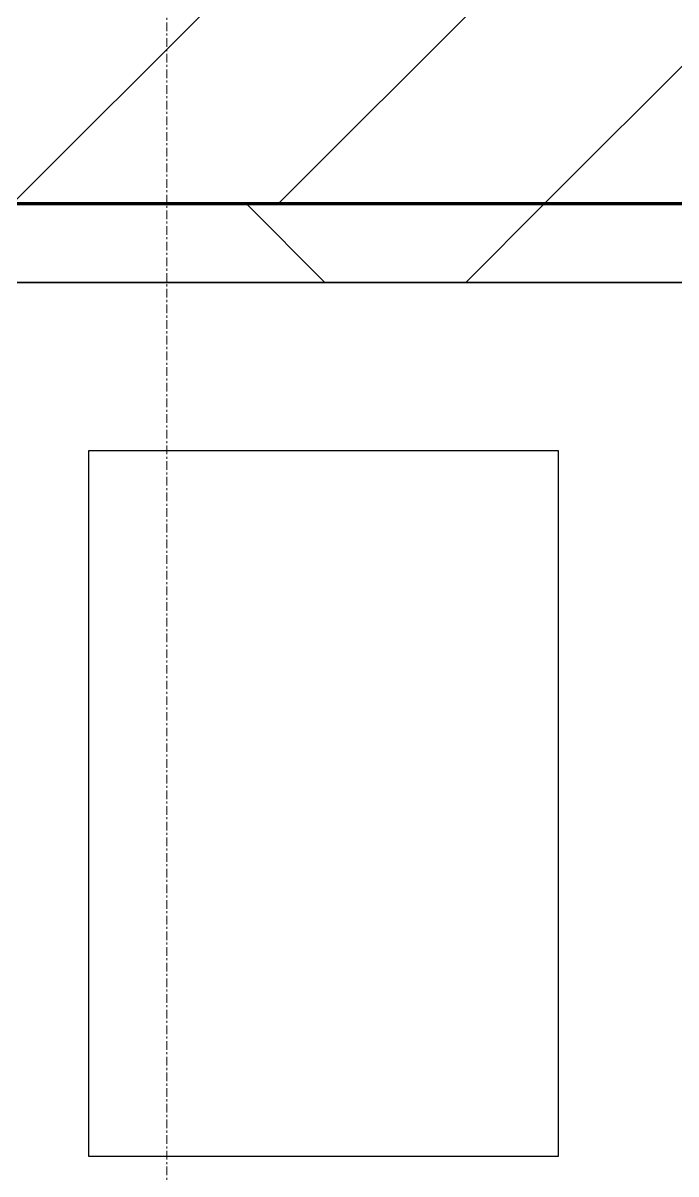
# Model space of a CAD drawing. Header units: millimetres. Extents: x -795739 to -715748, y -34378 to 22353.
# Drawn here: x -778974 to -778557, y 7325 to 8059 of the extents above; entities that cross this region are included whole.
import ezdxf
from ezdxf.xclip import XClip

# ---------------------------------------------------------------- set-up
doc = ezdxf.new("R2010")
doc.units = ezdxf.units.MM
doc.header["$XCLIPFRAME"] = 0
doc.linetypes.add('DPA_Grid _ Level 100', pattern=[10, 5.5, -1.6, 1.3, -1.6])
doc.layers.add('000 - WIPEOUT', color=250, linetype='Continuous')
doc.layers.add('A11_ALU.SOLID SHEET', color=2, linetype='Continuous')
for name, color, linetype, lineweight in [('A-GLAZ-CURT', 2, 'Continuous', 9), ('A-WALL', 5, 'Continuous', 35), ('A-WALL-FNSH', 2, 'Continuous', 35), ('A-WALL-PATT', 1, 'Continuous', 9), ('S-GRID', 251, 'Continuous', 9)]:
    doc.layers.add(name, color=color, linetype=linetype, lineweight=lineweight)

# ---------------------------------------------------------------- blocks, each defined once
blk = doc.blocks.new('*U1241')
at = {"layer": 'S-GRID', "linetype": 'DPA_Grid _ Level 100'}
blk.add_line((0, -21374.65), (0, 16961.25), dxfattribs=at)
blk = doc.blocks.new('PPLS-PP19_Custom Tile Pattern - Custom Tile Pattern-V67-4282-01 ENLARGED LOWER PLATFORM LEVEL - REFLECTED CEILING PLAN - SHEET 3')
at = {"layer": 'A-GLAZ-CURT'}
for p, q in [((-300, 0), (300, 0)), ((300, 0), (-300, 0)), ((230.06, 0), (300, 0)), ((-300, -50), (300, -50)), ((300, -50), (-300, -50))]:
    blk.add_line(p, q, dxfattribs=at)
for points, knots in [([(300, 0), (286.53, 0), (254.22, 0), (207.11, 0), (177.41, 0), (159.34, 0), (158.33, 0), (158.3, 0)], [-285.253232, -285.253232, -285.253232, -285.253232, -244.693688, -187.987675, -143.776725, -129.632772, -123.352749, -123.352749, -123.352749, -123.352749]), ([(171.51, 0), (176.48, 0), (193.23, 0), (201.73, 0), (208.81, 0), (213.9, 0), (241.96, 0), (266.73, 0), (281.71, 0), (291.71, 0), (296.52, 0), (297.86, 0), (298.09, 0)], [-7971.819559, -7971.819559, -7971.819559, -7971.819559, -7784.112253, -7606.717214, -7289.299508, -7042.621073, -6582.165592, -6068.460911, -5766.029927, -5566.724884, -5280.360606, -5199.253518, -5199.253518, -5199.253518, -5199.253518]), ([(300, 0), (288.22, 0), (262, 0), (230.43, 0), (219.94, 0), (219.02, 0)], [-12528.858583, -12528.858583, -12528.858583, -12528.858583, -11905.454923, -11162.864862, -10856.732305, -10856.732305, -10856.732305, -10856.732305]), ([(284.76, 0), (284.76, 0), (285.09, 0), (287.47, 0), (293.59, 0), (297.76, 0), (300, 0)], [-4110.630118, -4110.630118, -4110.630118, -4110.630118, -4053.389046, -3959.664717, -3862.421465, -3746.95702, -3746.95702, -3746.95702, -3746.95702]), ([(297.38, 0), (295.84, 0), (291.62, 0), (285.38, 0), (284.87, 0)], [-4803.172655, -4803.172655, -4803.172655, -4803.172655, -4358.271401, -4143.037883, -4143.037883, -4143.037883, -4143.037883])]:
    blk.add_open_spline(points, degree=3, knots=knots, dxfattribs=at)
blk = doc.blocks.new('PPLS-PP19_Custom Tile Pattern - Custom Tile Pattern-V68-4282-01 ENLARGED LOWER PLATFORM LEVEL - REFLECTED CEILING PLAN - SHEET 3')
at = {"layer": 'A-GLAZ-CURT'}
for p, q in [((-300, 0), (300, 0)), ((300, 0), (-300, 0)), ((-293.07, 0), (-275.75, 0)), ((-275.75, 0), (-293.07, 0)), ((-222.32, 0), (-209.13, 0)), ((-209.13, 0), (-222.32, 0)), ((-208.66, 0), (-205, 0)), ((-205, 0), (-208.66, 0)), ((-300, -50), (300, -50)), ((300, -50), (-300, -50))]:
    blk.add_line(p, q, dxfattribs=at)
at = {"layer": 'A-GLAZ-CURT', "flags": 128}
for points in [[(-300, 0), (-291.56, 0), (-283.3, 0), (-275.2, 0), (-267.26, 0), (-259.45, 0), (-251.77, 0), (-244.2, 0), (-236.74, 0), (-229.36, 0), (-222.06, 0), (-214.83, 0), (-207.71, 0), (-200.76, 0), (-194.02, 0), (-187.54, 0), (-181.38, 0), (-175.58, 0), (-170.25, 0), (-165.64, 0), (-162.01, 0), (-159.53, 0), (-157.46, 0), (-154.52, 0), (-149.42, 0), (-141.84, 0)], [(-209.15, 0), (-215.73, 0), (-222.63, 0), (-229.72, 0), (-236.97, 0), (-244.39, 0), (-251.96, 0), (-259.67, 0), (-267.51, 0), (-275.48, 0), (-283.55, 0), (-291.73, 0), (-300, 0)], [(-125.17, 0), (-128.55, 0), (-134.16, 0), (-140.03, 0), (-145.5, 0), (-150.63, 0), (-155.53, 0), (-160.27, 0), (-164.95, 0), (-169.65, 0), (-174.47, 0), (-179.49, 0), (-184.81, 0), (-190.44, 0), (-196.37, 0), (-202.58, 0), (-209.04, 0)], [(-141.31, 0), (-132.81, 0), (-126.08, 0)]]:
    blk.add_lwpolyline(points, dxfattribs=at)
at = {"layer": 'A-GLAZ-CURT'}
for points, knots in [([(-300, 0), (-284.65, 0), (-236.57, 0), (-174.61, 0), (-129.95, 0), (-110.8, 0), (-99.5, 0), (-91.46, 0)], [-5323.127839, -5323.127839, -5323.127839, -5323.127839, -4502.809032, -2700.551212, -1002.059161, -460.363443, 0, 0, 0, 0]), ([(-142.16, 0), (-163.35, 0), (-206.08, 0), (-262.56, 0), (-294.48, 0), (-300, 0)], [-16926.731542, -16926.731542, -16926.731542, -16926.731542, -15131.813646, -13729.592194, -13439.944408, -13439.944408, -13439.944408, -13439.944408]), ([(-209.81, 0), (-218.94, 0), (-233.42, 0), (-255.22, 0), (-262.59, 0), (-264.9, 0), (-265.4, 0)], [-1328.219744, -1328.219744, -1328.219744, -1328.219744, -858.079193, -543.655514, -208.940337, 0, 0, 0, 0]), ([(-258.6, 0), (-257.91, 0), (-254.26, 0), (-241.25, 0), (-225.99, 0), (-214.91, 0), (-210.31, 0), (-209.15, 0)], [-5722.54675, -5722.54675, -5722.54675, -5722.54675, -5657.471696, -5413.335975, -5017.494783, -4832.723979, -4771.305671, -4771.305671, -4771.305671, -4771.305671]), ([(-133.82, 0), (-135.51, 0), (-137.8, 0), (-149.31, 0), (-162.01, 0), (-177.91, 0), (-199.46, 0), (-216.65, 0), (-231.26, 0), (-233.46, 0), (-234, 0)], [-2731.647847, -2731.647847, -2731.647847, -2731.647847, -2418.507304, -2308.929706, -2113.765672, -1763.376603, -1422.553702, -978.033455, -846.069444, -682.911962, -682.911962, -682.911962, -682.911962]), ([(-233.49, 0), (-233.44, 0), (-232.38, 0), (-230.74, 0), (-225.3, 0), (-223.63, 0)], [-455.274641, -455.274641, -455.274641, -455.274641, -440.605512, -119.536984, 0, 0, 0, 0]), ([(-141.74, 0), (-142.97, 0), (-147.67, 0), (-147.69, 0), (-158.72, 0), (-174.02, 0), (-185.59, 0), (-199.83, 0), (-207.97, 0), (-209.16, 0)], [-3054.90541, -3054.90541, -3054.90541, -3054.90541, -2919.378265, -2477.344047, -2237.412286, -2029.680487, -1755.085331, -1400.429864, -1339.491857, -1339.491857, -1339.491857, -1339.491857]), ([(-208.65, 0), (-206.83, 0), (-198.98, 0), (-185.8, 0), (-171.77, 0), (-158.7, 0), (-157.22, 0)], [-4762.3879, -4762.3879, -4762.3879, -4762.3879, -4666.091899, -4349.945572, -4000.813434, -3840.635403, -3840.635403, -3840.635403, -3840.635403]), ([(-208.44, 0), (-200.84, 0), (-188.58, 0), (-169.02, 0), (-154.27, 0), (-144.7, 0), (-141.26, 0)], [-5161.076232, -5161.076232, -5161.076232, -5161.076232, -4739.070012, -4465.409639, -4149.119819, -3953.978337, -3953.978337, -3953.978337, -3953.978337]), ([(-152.35, 0), (-151.03, 0), (-148.17, 0), (-144.7, 0), (-141.95, 0)], [-3494.978217, -3494.978217, -3494.978217, -3494.978217, -3371.022232, -3264.540092, -3264.540092, -3264.540092, -3264.540092]), ([(-141.33, 0), (-143.86, 0), (-148.08, 0), (-150.03, 0), (-150.57, 0)], [-5433.223448, -5433.223448, -5433.223448, -5433.223448, -5298.784692, -5196.16478, -5196.16478, -5196.16478, -5196.16478]), ([(-150.34, 0), (-150.07, 0), (-147.91, 0), (-145.22, 0), (-141.33, 0)], [-4948.728362, -4948.728362, -4948.728362, -4948.728362, -4883.323924, -4475.400123, -4475.400123, -4475.400123, -4475.400123]), ([(-26.75, 0), (-27.82, 0), (-36.18, 0), (-53.55, 0), (-78.2, 0), (-110.94, 0), (-130.52, 0), (-147.74, 0), (-149.07, 0)], [-8718.362214, -8718.362214, -8718.362214, -8718.362214, -8532.293389, -8073.216054, -7508.296369, -7004.680444, -6449.282163, -6277.220794, -6277.220794, -6277.220794, -6277.220794]), ([(-148.23, 0), (-146.94, 0), (-144.3, 0), (-142.36, 0), (-141.7, 0)], [-6162.058746, -6162.058746, -6162.058746, -6162.058746, -6017.569127, -5928.486305, -5928.486305, -5928.486305, -5928.486305]), ([(-86.16, 0), (-91.37, 0), (-104.13, 0), (-122.65, 0), (-139.03, 0), (-146.11, 0), (-146.95, 0)], [-1681.3698, -1681.3698, -1681.3698, -1681.3698, -1374.161226, -945.742622, -741.901385, -489.130243, -489.130243, -489.130243, -489.130243]), ([(-146.69, 0), (-146.59, 0), (-145.49, 0), (-135.69, 0), (-128.29, 0), (-125.15, 0)], [-420.34245, -420.34245, -420.34245, -420.34245, -406.956646, -290.263673, 0, 0, 0, 0]), ([(-74.46, 0), (-76.83, 0), (-92.38, 0), (-116.08, 0), (-139.1, 0), (-141.27, 0)], [-19348.111496, -19348.111496, -19348.111496, -19348.111496, -18935.241197, -17136.203329, -16951.833857, -16951.833857, -16951.833857, -16951.833857]), ([(-141.22, 0), (-138.81, 0), (-136.81, 0), (-133.93, 0), (-128.78, 0), (-126.5, 0)], [-5905.942631, -5905.942631, -5905.942631, -5905.942631, -5560.701257, -5364.112219, -5231.017328, -5231.017328, -5231.017328, -5231.017328]), ([(-140.83, 0), (-138.97, 0), (-133.91, 0), (-127.33, 0), (-124.19, 0), (-123.43, 0), (-123.28, 0)], [-3945.713557, -3945.713557, -3945.713557, -3945.713557, -3839.893365, -3647.167523, -3488.92562, -3439.852845, -3439.852845, -3439.852845, -3439.852845]), ([(-118.78, 0), (-121.86, 0), (-126.28, 0), (-134.54, 0), (-139.5, 0), (-140.74, 0)], [-5938.474035, -5938.474035, -5938.474035, -5938.474035, -5700.061948, -5508.838257, -5443.601199, -5443.601199, -5443.601199, -5443.601199]), ([(-140.7, 0), (-140.57, 0), (-136.56, 0), (-127.26, 0), (-107.3, 0), (-90.42, 0), (-75.26, 0), (-68.41, 0), (-65.12, 0), (-63.63, 0)], [-4453.855526, -4453.855526, -4453.855526, -4453.855526, -4440.880425, -4054.690705, -3793.097032, -3402.597032, -3144.956779, -3050.982048, -2969.237017, -2969.237017, -2969.237017, -2969.237017]), ([(-127.41, 0), (-131.63, 0), (-133.16, 0), (-134.09, 0), (-134.15, 0)], [-8540.990293, -8540.990293, -8540.990293, -8540.990293, -8266.114998, -8246.473386, -8246.473386, -8246.473386, -8246.473386]), ([(-134.15, 0), (-133.32, 0), (-130.31, 0), (-117.33, 0), (-92.04, 0), (-74.02, 0), (-62.74, 0), (-60.36, 0), (-59.97, 0)], [-7657.439573, -7657.439573, -7657.439573, -7657.439573, -7293.749979, -6839.55839, -6236.997189, -5713.340575, -5140.470607, -5006.787413, -5006.787413, -5006.787413, -5006.787413]), ([(-120.13, 0), (-120.14, 0), (-120.24, 0), (-121.3, 0), (-129.25, 0), (-133.82, 0)], [-2933.992132, -2933.992132, -2933.992132, -2933.992132, -2920.575025, -2840.280255, -2731.647847, -2731.647847, -2731.647847, -2731.647847]), ([(-113.43, 0), (-113.44, 0), (-113.96, 0), (-119.73, 0), (-125.43, 0), (-127.03, 0), (-127.41, 0)], [-328.499627, -328.499627, -328.499627, -328.499627, -282.672656, -98.539552, -24.539552, 0, 0, 0, 0]), ([(-126.5, 0), (-122.44, 0), (-108.71, 0), (-91.17, 0), (-78, 0), (-73.36, 0)], [-5231.017328, -5231.017328, -5231.017328, -5231.017328, -4994.692869, -4542.524482, -4257.469759, -4257.469759, -4257.469759, -4257.469759]), ([(-125.15, 0), (-124.93, 0), (-121.96, 0), (-113.01, 0), (-98.9, 0), (-85.29, 0), (-71.67, 0), (-65.93, 0), (-65.07, 0)], [-3362.7396, -3362.7396, -3362.7396, -3362.7396, -3342.215224, -3074.362186, -2902.289527, -2605.247022, -2322.099534, -2241.8264, -2241.8264, -2241.8264, -2241.8264]), ([(-122.08, 0), (-122.01, 0), (-121.69, 0), (-121.2, 0), (-120.88, 0)], [-3136.336417, -3136.336417, -3136.336417, -3136.336417, -3110.304437, -3035.164275, -3035.164275, -3035.164275, -3035.164275]), ([(-36.33, 0), (-36.43, 0), (-37.27, 0), (-45.02, 0), (-46.13, 0), (-60.59, 0), (-81.23, 0), (-99.51, 0), (-114.02, 0), (-117.28, 0), (-118.78, 0)], [-1855.773136, -1855.773136, -1855.773136, -1855.773136, -1810.870157, -1672.078046, -1405.135169, -1060.00838, -740.068933, -229.489605, -116.330425, 0, 0, 0, 0]), ([(-117.74, 0), (-117.19, 0), (-114.78, 0), (-113.43, 0), (-113.43, 0)], [-821.249067, -821.249067, -821.249067, -821.249067, -394.672656, -330.879064, -330.879064, -330.879064, -330.879064]), ([(-73.77, 0), (-77.05, 0), (-89.77, 0), (-107.61, 0), (-116.56, 0), (-117.56, 0)], [-2463.7472, -2463.7472, -2463.7472, -2463.7472, -2193.204658, -1433.981041, -985.49888, -985.49888, -985.49888, -985.49888]), ([(-115.82, 0), (-114.96, 0), (-110.41, 0), (-96.78, 0), (-71.33, 0), (-42.53, 0), (-12.78, 0), (4.23, 0), (9.64, 0), (10.14, 0), (10.18, 0)], [-5724.064692, -5724.064692, -5724.064692, -5724.064692, -5430.283136, -5103.229623, -4799.173296, -4065.652676, -3589.737505, -3285.047089, -3066.359526, -3044.715262, -3044.715262, -3044.715262, -3044.715262]), ([(-6.03, 0), (-6.75, 0), (-14.59, 0), (-25.64, 0), (-40, 0), (-56.24, 0), (-75.59, 0), (-94, 0), (-112.01, 0), (-114.94, 0), (-115.63, 0)], [-2557.56082, -2557.56082, -2557.56082, -2557.56082, -2518.50168, -2125.455881, -1792.521578, -1466.981642, -1208.454564, -789.402658, -501.969187, -243.577221, -243.577221, -243.577221, -243.577221]), ([(-91.46, 0), (-90.09, 0), (-84.7, 0), (-77.43, 0), (-72.86, 0), (-72.67, 0)], [-19832.387487, -19832.387487, -19832.387487, -19832.387487, -19753.885894, -19541.04734, -19478.625389, -19478.625389, -19478.625389, -19478.625389]), ([(-63.96, 0), (-64.13, 0), (-72.5, 0), (-80.63, 0), (-86.16, 0)], [-2171.769325, -2171.769325, -2171.769325, -2171.769325, -2007.031671, -1681.3698, -1681.3698, -1681.3698, -1681.3698]), ([(-74.2, 0), (-76.01, 0), (-79.28, 0), (-82.66, 0), (-83.28, 0), (-83.28, 0)], [-1822.886126, -1822.886126, -1822.886126, -1822.886126, -1646.621388, -1424.436217, -1393.971743, -1393.971743, -1393.971743, -1393.971743]), ([(-83.28, 0), (-83.28, 0), (-82.91, 0), (-78.47, 0), (-75.12, 0), (-73.39, 0)], [-1393.4169, -1393.4169, -1393.4169, -1393.4169, -1353.722004, -1274.333717, -1183.548607, -1183.548607, -1183.548607, -1183.548607]), ([(-29.03, 0), (-33.97, 0), (-43.74, 0), (-56.37, 0), (-67.69, 0), (-71.74, 0), (-73.48, 0)], [-2680.714891, -2680.714891, -2680.714891, -2680.714891, -2413.671296, -2161.752162, -2006.592567, -1845.924839, -1845.924839, -1845.924839, -1845.924839]), ([(-36.62, 0), (-36.62, 0), (-40.35, 0), (-44.32, 0), (-56.5, 0), (-68.94, 0), (-73.39, 0)], [-4069.478503, -4069.478503, -4069.478503, -4069.478503, -3858.647035, -3538.256648, -2842.901703, -2474.319221, -2474.319221, -2474.319221, -2474.319221]), ([(-73.16, 0), (-71.15, 0), (-61.53, 0), (-48.14, 0), (-36.49, 0), (-33.57, 0), (-29.94, 0), (-28.57, 0)], [-1179.514552, -1179.514552, -1179.514552, -1179.514552, -1073.56893, -651.549973, -296.515819, -83.513472, 0, 0, 0, 0]), ([(-72.25, 0), (-68.63, 0), (-60.64, 0), (-54.4, 0), (-48.53, 0), (-30.79, 0), (-18.03, 0), (8.61, 0), (15.02, 0), (22.91, 0), (31, 0), (39.04, 0), (51.19, 0), (58.74, 0), (61.34, 0), (61.45, 0)], [-4234.633075, -4234.633075, -4234.633075, -4234.633075, -4008.285538, -3689.699207, -3546.54457, -3315.260113, -2864.387349, -2439.246196, -2084.094819, -1956.422387, -1818.904206, -1645.594513, -1443.202566, -1228.752106, -1120.932285, -1120.932285, -1120.932285, -1120.932285]), ([(-66.39, 0), (-66.39, 0), (-63.63, 0), (-53.63, 0), (-34.42, 0), (-29.82, 0), (-29.19, 0)], [-2493.31794, -2493.31794, -2493.31794, -2493.31794, -2315.303971, -1809.437387, -963.711516, -666.19313, -666.19313, -666.19313, -666.19313]), ([(-6.47, 0), (-8.07, 0), (-24.03, 0), (-47.42, 0), (-65.77, 0), (-66.37, 0), (-66.38, 0)], [-3830.610497, -3830.610497, -3830.610497, -3830.610497, -3745.412743, -2981.410125, -2542.574734, -2498.224237, -2498.224237, -2498.224237, -2498.224237]), ([(-63.63, 0), (-61.49, 0), (-57.39, 0), (-54.49, 0), (-45.2, 0), (-40.79, 0), (-40.46, 0), (-40.44, 0)], [-2969.237017, -2969.237017, -2969.237017, -2969.237017, -2851.217951, -2734.127174, -2474.780881, -2410.990208, -2350.645972, -2350.645972, -2350.645972, -2350.645972]), ([(-58.83, 0), (-58.37, 0), (-57.29, 0), (-54.23, 0), (-46.33, 0), (-42.62, 0), (-41.76, 0)], [-4859.52896, -4859.52896, -4859.52896, -4859.52896, -4680.891996, -4469.85053, -4321.566175, -4270.495146, -4270.495146, -4270.495146, -4270.495146]), ([(-51.83, 0), (-51.83, 0), (-51.78, 0), (-47.4, 0), (-46.01, 0), (-40.22, 0), (-36.78, 0)], [-632.814994, -632.814994, -632.814994, -632.814994, -627.965721, -508.377888, -260.442412, 0, 0, 0, 0]), ([(76.63, 0), (74.8, 0), (67.65, 0), (53.52, 0), (37, 0), (24.07, 0), (12.82, 0), (-2.9, 0), (-20.62, 0), (-32.81, 0), (-44.85, 0), (-51.43, 0), (-51.79, 0)], [-3095.572228, -3095.572228, -3095.572228, -3095.572228, -2950.589685, -2634.532728, -2313.748533, -2106.613311, -1925.670641, -1617.263037, -1290.787923, -1039.307308, -819.71621, -644.910881, -644.910881, -644.910881, -644.910881]), ([(-41.76, 0), (-39.9, 0), (-37.72, 0), (-36.92, 0), (-36.77, 0)], [-4270.495146, -4270.495146, -4270.495146, -4270.495146, -4161.040818, -4106.245333, -4106.245333, -4106.245333, -4106.245333]), ([(-36.78, 0), (-32.43, 0), (-22.42, 0), (-11.52, 0), (-5.98, 0)], [-6191.144455, -6191.144455, -6191.144455, -6191.144455, -5862.463379, -5546.233574, -5546.233574, -5546.233574, -5546.233574]), ([(-36.29, 0), (-36.29, 0), (-34.66, 0), (-28.88, 0), (-26.95, 0), (-26.54, 0)], [-9150.272121, -9150.272121, -9150.272121, -9150.272121, -9057.163041, -8919.836787, -8834.607043, -8834.607043, -8834.607043, -8834.607043]), ([(30.82, 0), (29.27, 0), (20.14, 0), (3.54, 0), (-16.58, 0), (-34.76, 0), (-36.04, 0)], [-10462.034656, -10462.034656, -10462.034656, -10462.034656, -10363.088938, -9884.23066, -9424.652049, -9182.880979, -9182.880979, -9182.880979, -9182.880979]), ([(-33.34, 0), (-33.34, 0), (-32.93, 0), (-31.16, 0), (-30.52, 0)], [-2415.024266, -2415.024266, -2415.024266, -2415.024266, -2357.633367, -2323.618664, -2323.618664, -2323.618664, -2323.618664]), ([(70.61, 0), (66.16, 0), (55.8, 0), (39.61, 0), (24.74, 0), (2.64, 0), (-17.84, 0), (-30.57, 0), (-31.82, 0), (-32, 0)], [-4647.237329, -4647.237329, -4647.237329, -4647.237329, -4326.416877, -4098.545751, -3766.694881, -3333.063701, -2994.501669, -2698.150104, -2614.070998, -2614.070998, -2614.070998, -2614.070998]), ([(-30.76, 0), (-30.73, 0), (-29.99, 0), (-23.47, 0), (-15.75, 0), (-15.19, 0)], [-54176.191683, -54176.191683, -54176.191683, -54176.191683, -54157.274271, -53749.15266, -53717.791567, -53717.791567, -53717.791567, -53717.791567]), ([(-30.52, 0), (-27.11, 0), (-17.83, 0), (5.99, 0), (22.06, 0), (37.44, 0), (45.92, 0), (57.76, 0), (64.47, 0), (72.74, 0), (75.22, 0), (76.03, 0), (76.21, 0)], [-2323.618664, -2323.618664, -2323.618664, -2323.618664, -2142.497158, -1716.209403, -1206.526904, -1089.329421, -901.315459, -753.071572, -495.328968, -421.953223, -334.951786, -290.452333, -290.452333, -290.452333, -290.452333]), ([(-13, 0), (-14.35, 0), (-17.68, 0), (-25.97, 0), (-29.52, 0), (-30.21, 0)], [-55207.591944, -55207.591944, -55207.591944, -55207.591944, -54789.006179, -54461.685999, -54290.791712, -54290.791712, -54290.791712, -54290.791712]), ([(8.33, 0), (8.19, 0), (7.18, 0), (0.32, 0), (-13.89, 0), (-24.92, 0), (-29.03, 0)], [-3574.286521, -3574.286521, -3574.286521, -3574.286521, -3526.962355, -3285.499107, -2903.012179, -2680.714891, -2680.714891, -2680.714891, -2680.714891]), ([(-28.98, 0), (-28.66, 0), (-27.39, 0), (-24.45, 0), (-22.56, 0)], [-166.548282, -166.548282, -166.548282, -166.548282, -102.06493, 0, 0, 0, 0]), ([(-28.57, 0), (-26.93, 0), (-20.29, 0), (-11.45, 0), (2.08, 0), (13.15, 0), (21.24, 0), (24.62, 0), (24.72, 0), (24.72, 0)], [-5361.429781, -5361.429781, -5361.429781, -5361.429781, -5261.36855, -5050.479954, -4785.90057, -4596.498881, -4445.288762, -4384.376941, -4376.041937, -4376.041937, -4376.041937, -4376.041937]), ([(-22.56, 0), (-20.27, 0), (-17.03, 0), (-11.36, 0), (-7.66, 0), (-6.6, 0), (-6.44, 0)], [-56468.192263, -56468.192263, -56468.192263, -56468.192263, -56344.022017, -56303.229861, -56166.290093, -56124.392176, -56124.392176, -56124.392176, -56124.392176]), ([(-15.19, 0), (-13.07, 0), (7.48, 0), (35.79, 0), (55.45, 0), (62.36, 0)], [-461.142613, -461.142613, -461.142613, -461.142613, -429.606584, -390.253598, -369.166332, -369.166332, -369.166332, -369.166332]), ([(-6.54, 0), (-6.73, 0), (-7.2, 0), (-7.6, 0), (-7.79, 0)], [-56009.792147, -56009.792147, -56009.792147, -56009.792147, -55949.290093, -55895.192118, -55895.192118, -55895.192118, -55895.192118]), ([(-5.53, 0), (-2.08, 0), (15.18, 0), (43.36, 0), (70.92, 0), (82.12, 0), (83.66, 0)], [-5537.507338, -5537.507338, -5537.507338, -5537.507338, -5340.621928, -4573.028122, -4094.177415, -3869.465285, -3869.465285, -3869.465285, -3869.465285]), ([(31.18, 0), (25.97, 0), (13.89, 0), (1.54, 0), (-5.52, 0)], [-4496.803627, -4496.803627, -4496.803627, -4496.803627, -4222.080604, -3847.337056, -3847.337056, -3847.337056, -3847.337056]), ([(9.32, 0), (9.08, 0), (7.65, 0), (3.18, 0), (-2.69, 0), (-5.51, 0)], [-2922.926651, -2922.926651, -2922.926651, -2922.926651, -2882.788014, -2720.818881, -2567.058628, -2567.058628, -2567.058628, -2567.058628]), ([(-2.63, 0), (-2.47, 0), (-1.22, 0), (4.92, 0), (15.97, 0), (22.54, 0), (24.49, 0)], [-226.825321, -226.825321, -226.825321, -226.825321, -220.269177, -206.416616, -198.214427, -187.717507, -187.717507, -187.717507, -187.717507]), ([(103.09, 0), (101.08, 0), (86.31, 0), (63.34, 0), (35.84, 0), (12, 0), (3.08, 0), (-1.67, 0), (-2.25, 0)], [-375.435014, -375.435014, -375.435014, -375.435014, -369.147452, -330.153101, -307.516438, -285.83788, -246.234814, -234.646884, -234.646884, -234.646884, -234.646884]), ([(24.69, 0), (24.54, 0), (20.99, 0), (15.48, 0), (10.8, 0), (9.63, 0)], [-4368.572414, -4368.572414, -4368.572414, -4368.572414, -4306.476363, -4080.000647, -3772.857994, -3772.857994, -3772.857994, -3772.857994]), ([(18.16, 0), (19.15, 0), (24.25, 0), (25.66, 0), (26.12, 0)], [-5700.113719, -5700.113719, -5700.113719, -5700.113719, -5554.232259, -5302.431367, -5302.431367, -5302.431367, -5302.431367]), ([(114.39, 0), (114.2, 0), (112.08, 0), (105.42, 0), (92.38, 0), (85.59, 0), (74.4, 0), (62.26, 0), (51.85, 0), (43.81, 0), (29.53, 0), (20.67, 0), (18.85, 0), (18.16, 0)], [-8148.58938, -8148.58938, -8148.58938, -8148.58938, -8105.191388, -7723.759874, -7531.75727, -7135.649961, -6924.452779, -6738.82075, -6548.303034, -6314.283804, -6135.05769, -5972.647715, -5832.674503, -5832.674503, -5832.674503, -5832.674503]), ([(27.44, 0), (27.9, 0), (29.54, 0), (38.07, 0), (53.39, 0), (71.67, 0), (84.83, 0), (86.01, 0), (92.51, 0), (94.33, 0)], [-5037.309798, -5037.309798, -5037.309798, -5037.309798, -4887.603822, -4705.298446, -4353.683244, -3960.84581, -3759.045785, -3336.541051, -2783.776468, -2783.776468, -2783.776468, -2783.776468]), ([(27.89, 0), (29.09, 0), (33.4, 0), (46.59, 0), (56.9, 0), (61.77, 0)], [-147.777612, -147.777612, -147.777612, -147.777612, -135.792042, -118.513713, -103.843727, -103.843727, -103.843727, -103.843727]), ([(53.18, 0), (53.06, 0), (52.22, 0), (44.99, 0), (36.46, 0), (30.82, 0)], [-622.740158, -622.740158, -622.740158, -622.740158, -566.066452, -360.610861, 0, 0, 0, 0]), ([(136.44, 0), (121.66, 0), (86.93, 0), (51.16, 0), (31.18, 0)], [-106.750556, -106.750556, -106.750556, -106.750556, -59.610984, 0, 0, 0, 0]), ([(130.25, 0), (122.83, 0), (104.29, 0), (76.86, 0), (57.82, 0), (46.51, 0), (41.18, 0), (36.02, 0), (35.54, 0), (35.54, 0)], [-439.039225, -439.039225, -439.039225, -439.039225, -401.860199, -357.622665, -341.267687, -334.000314, -326.15566, -319.318397, -317.489778, -317.489778, -317.489778, -317.489778]), ([(36.29, 0), (37.77, 0), (48.82, 0), (56.06, 0), (61.44, 0), (61.98, 0)], [-314.598523, -314.598523, -314.598523, -314.598523, -305.899624, -287.17622, -285.078974, -285.078974, -285.078974, -285.078974]), ([(61.47, 0), (61.47, 0), (61.21, 0), (54.61, 0), (53.71, 0), (53.56, 0)], [-1113.311073, -1113.311073, -1113.311073, -1113.311073, -1096.402191, -891.204116, -747.28819, -747.28819, -747.28819, -747.28819]), ([(62.35, 0), (71.47, 0), (96.45, 0), (119.77, 0), (128.14, 0), (129.98, 0)], [-284.604386, -284.604386, -284.604386, -284.604386, -249.500363, -194.761443, -174.380664, -174.380664, -174.380664, -174.380664]), ([(62.35, 0), (64.14, 0), (77.42, 0), (100.57, 0), (116.36, 0), (128.63, 0), (128.95, 0)], [-103.26122, -103.26122, -103.26122, -103.26122, -97.899267, -63.759246, -39.050993, -35.895543, -35.895543, -35.895543, -35.895543]), ([(62.76, 0), (70.11, 0), (95.6, 0), (120.63, 0), (138.28, 0), (138.53, 0)], [-368.75101, -368.75101, -368.75101, -368.75101, -346.313304, -291.370682, -290.5735, -290.5735, -290.5735, -290.5735]), ([(76.22, 0), (75.58, 0), (73.64, 0), (71.05, 0), (70.61, 0)], [-193.634889, -193.634889, -193.634889, -193.634889, -31.537676, 0, 0, 0, 0])]:
    blk.add_open_spline(points, degree=3, knots=knots, dxfattribs=at)
for points in [[(-223.63, 0), (-219.57, 0), (-214.36, 0), (-209.15, 0)], [(-141.35, 0), (-140.54, 0), (-139.64, 0), (-138.62, 0)], [(-137.88, 0), (-139.05, 0), (-140.21, 0), (-141.3, 0)], [(-39.84, 0), (-39.08, 0), (-38.11, 0), (-37.36, 0)], [(24.49, 0), (25.23, 0), (25.72, 0), (26.04, 0)], [(80.35, 0), (79.57, 0), (78.27, 0), (76.63, 0)], [(84.06, 0), (83.48, 0), (82.41, 0), (81.72, 0)]]:
    blk.add_open_spline(points, degree=3, dxfattribs=at)
blk = doc.blocks.new('*U553')
at = {"layer": 'A-GLAZ-CURT', "rotation": 180}
for name, p in [('PPLS-PP19_Custom Tile Pattern - Custom Tile Pattern-V68-4282-01 ENLARGED LOWER PLATFORM LEVEL - REFLECTED CEILING PLAN - SHEET 3', (0, 4315)), ('PPLS-PP19_Custom Tile Pattern - Custom Tile Pattern-V67-4282-01 ENLARGED LOWER PLATFORM LEVEL - REFLECTED CEILING PLAN - SHEET 3', (600, 4315))]:
    blk.add_blockref(name, p, dxfattribs=at)
blk = doc.blocks.new('*U942')
at = {"color": 3}
blk.add_wipeout([(-225, -450), (225, -450), (225, -750), (-225, -750)], dxfattribs=at).dxf.layer = '000 - WIPEOUT'
at = {"layer": 'A11_ALU.SOLID SHEET', "color": 0, "linetype": 'ByBlock'}
blk.add_lwpolyline([(-225, -750), (225, -750), (225, -450), (-225, -450)], close=True, dxfattribs=at)
blk = doc.blocks.new('*U1025')
blk.add_lwpolyline([(-38349, 4315), (-38349, 2757.5), (-41450, 2757.5), (-41450, 4315), (-49246.8, 4315), (-49246.8, 550), (-30509.06, 550), (-30509.06, 4315), (-38349, 4315)])
at = {"layer": 'A11_ALU.SOLID SHEET', "linetype": 'ByBlock', "rotation": 90}
blk.add_blockref('*U942', (-34700, 3982.5), dxfattribs=at)

msp = doc.modelspace()

# ---------------------------------------------------------------- hatches: boundary and pattern name
at = {"layer": 'A-WALL-PATT', "lineweight": 9}
h = msp.add_hatch(dxfattribs=at)
h.set_pattern_fill('FP_2', color=256, style=0, pattern_type=2)
h.set_pattern_definition([(45, (0, 0), (-84.852814, 84.852814), [])])
h.paths.add_polyline_path([(-767597.37, 7944.02), (-767597.37, 8144.02), (-783082.37, 8144.02), (-783082.37, 7944.02), (-780382.37, 7944.02), (-780382.37, 7994.02), (-779182.37, 7994.02), (-779182.37, 7944.02), (-767847.32, 7944.02)])

# ---------------------------------------------------------------- linework, layer by layer
at = {"layer": 'A-WALL', "color": 7, "lineweight": 70}
msp.add_line((-774897.32, 7944.02), (-779182.37, 7944.02), dxfattribs=at)
at = {"layer": 'A-WALL-FNSH', "color": 250}
msp.add_line((-779182.37, 7944.02), (-774897.32, 7944.02), dxfattribs=at)

# ---------------------------------------------------------------- block references
ref = msp.add_blockref('*U1025', (-744682.37, 3579.02))
XClip(ref).set_block_clipping_path([(-45801.3280238605, -9620.0077451947), (23704.0078937773, 10334.9999958097)])

# ---------------------------------------------------------------- next in the draw order: hatches: boundary and pattern name
at = {"layer": 'A-WALL-PATT', "lineweight": 9}
h = msp.add_hatch(dxfattribs=at)
h.set_pattern_fill('FP_3', color=256, style=0, pattern_type=2)
h.set_pattern_definition([(45, (0, 0), (-212.13203, 212.13203), []), (135, (0, 0), (-212.13203, -212.13203), [])])
h.paths.add_polyline_path([(-774897.32, 7894.02), (-774897.32, 7944.02), (-779182.37, 7944.02), (-779182.37, 7904.02), (-780238.41, 7904.02), (-780216.03, 7894.02), (-775279.41, 7894.02)])
h.paths.add_polyline_path([(-780357.37, 7894.02), (-780326.34, 7894.02), (-780348.72, 7904.02), (-780382.37, 7904.02), (-780382.37, 7944.02), (-783032.37, 7944.02), (-783032.37, 7894.02), (-780382.37, 7894.02)])

# ---------------------------------------------------------------- next in the draw order: linework, layer by layer
at = {"layer": 'A-WALL-FNSH', "color": 250}
msp.add_line((-774897.32, 7894.02), (-779182.37, 7894.02), dxfattribs=at)

# ---------------------------------------------------------------- next in the draw order: block references
for name in ['*U1241', '*U553']:
    msp.add_blockref(name, (-778882.37, 3579.02))

doc.saveas('drawing.dxf')
